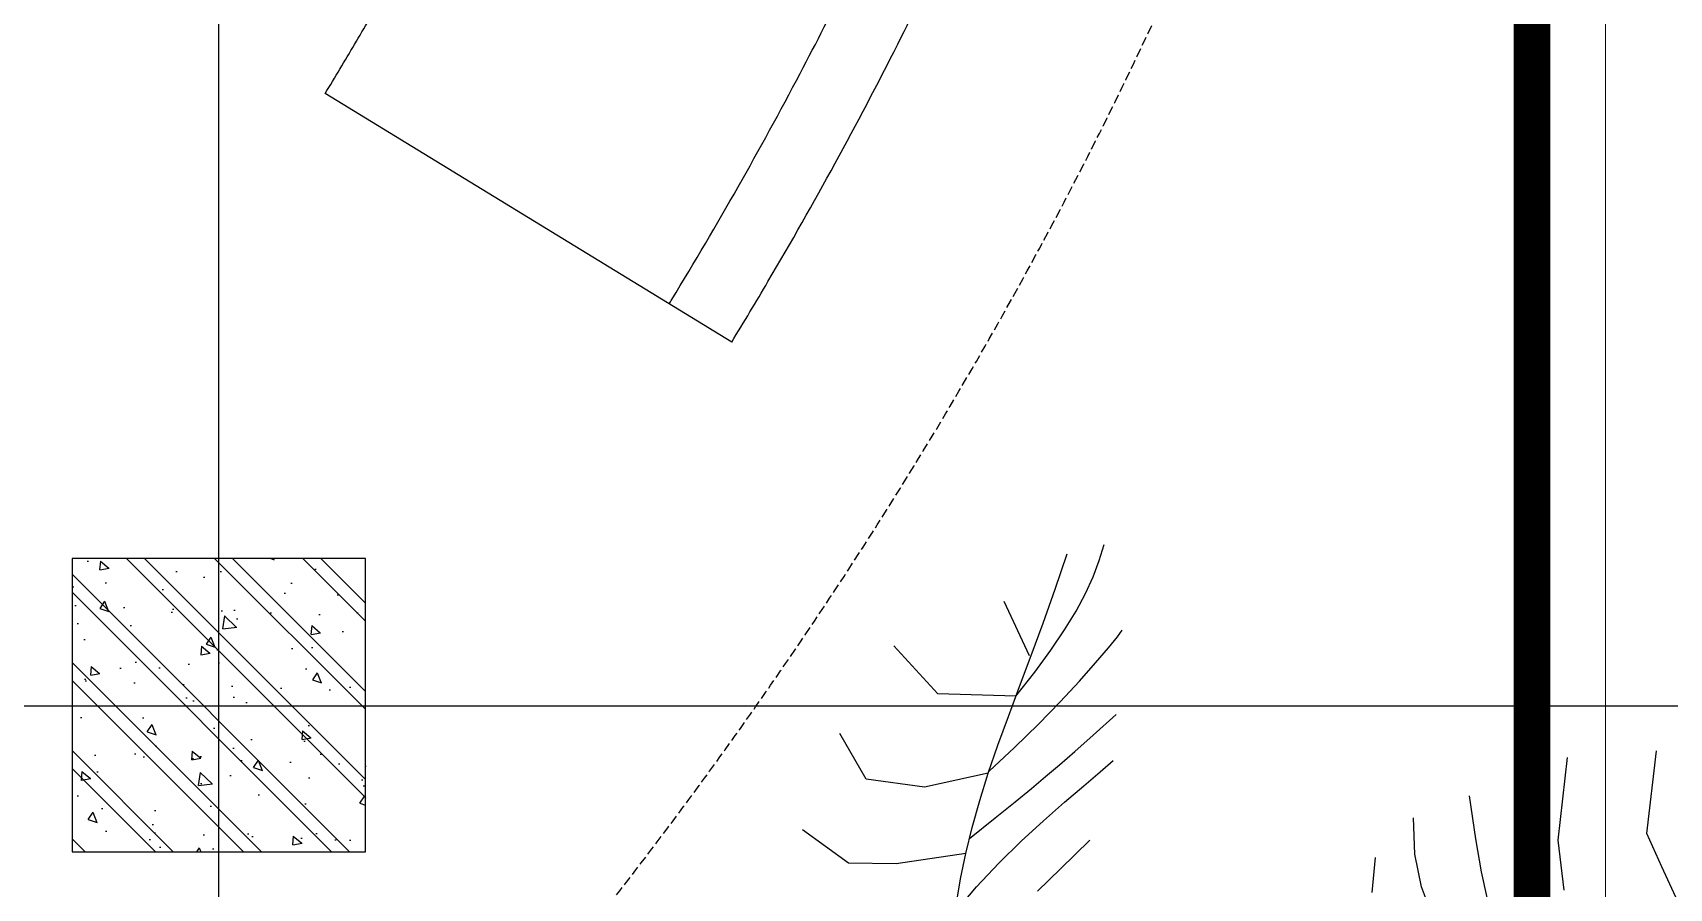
# Model space of a CAD drawing. Header units: millimetres. Extents: x -1030105 to 906887, y -616134 to 1220667.
# Drawn here: x -95543 to -93311, y 510646 to 511812 of the extents above; entities that cross this region are included whole.
import ezdxf
from ezdxf.enums import TextEntityAlignment as Align

# ---------------------------------------------------------------- set-up
doc = ezdxf.new("R2010")
doc.units = ezdxf.units.MM
doc.header["$MEASUREMENT"] = 0
doc.linetypes.add('CENTER', pattern=[2, 1.25, -0.25, 0.25, -0.25])
doc.linetypes.add('DASH', pattern=[0.35, 0.25, -0.1])
for name, color, linetype in [('A-Column', 4, 'Continuous'), ('A-Furniture', 143, 'Continuous'), ('A-Tree', 98, 'Continuous'), ('XR-BC-zColumn$0$LBC - BEACH CLUB - 240809 DG Rev$0$DA-WALL-PATT', 8, 'Continuous')]:
    doc.layers.add(name, color=color, linetype=linetype)
doc.layers.add('A-Wall', color=6, linetype='Continuous', lineweight=9)
doc.styles.add('Arial_Bold', font='arialbd.ttf')

# ---------------------------------------------------------------- blocks, each defined once
blk = doc.blocks.new('FUR')
at = {"layer": 'A-Furniture'}
blk.add_line((-49893.45131037534, -11906.30357428326), (-50448.11985554735, -11567.4189242071), dxfattribs=at)
at = {"layer": 'A-Furniture', "color": 8, "linetype": 'DASH', "ltscale": 50}
blk.add_ellipse((-53035.26949044026, -10910.52595339995), major_axis=(-3439.503107609407, -3378.204462451687), ratio=0.7052025209358396, start_param=7.259258764595317, end_param=11.18303171131864, dxfattribs=at)
at = {"layer": 'A-Furniture'}
for points, knots in [([(-50448.11985554735, -11567.4189242071), (-50434.49583650949, -11545.11984746391), (-50421.07301318593, -11522.78008800396), (-50394.40090456299, -11477.63513743319), (-50381.15975796495, -11454.83057930297), (-50342.07033998932, -11386.31746206479), (-50316.85615454157, -11340.50940066506), (-50277.38525537342, -11266.11775518814), (-50262.59634580511, -11237.58304669079), (-50233.6921079306, -11180.46859103302), (-50219.57794536944, -11151.89117045514), (-50178.26254425597, -11066.13921373198), (-50152.09226886218, -11008.95166349364), (-50106.81698416865, -10904.57211450569), (-50087.27233080394, -10857.36053280556), (-50043.88243796697, -10747.34245900414), (-50020.79146352768, -10684.60894359392), (-49976.97504899227, -10556.52036167146), (-49956.4309182717, -10491.1810935156), (-49926.77635205137, -10387.86925831588), (-49916.40478047592, -10349.53674232226), (-49901.92394478958, -10292.57097027963), (-49897.2995415295, -10273.77589180879), (-49886.66747993077, -10229.08509391872), (-49880.81450396169, -10203.24840559054), (-49869.74204697301, -10151.79781283159), (-49864.52326049573, -10126.18747969531), (-49849.81471487014, -10049.73517349991), (-49841.27303026339, -9999.271829935838), (-49829.19942135859, -9916.711390295764), (-49824.95581216717, -9884.277027971344), (-49817.52476732781, -9819.932650118484), (-49814.33816871021, -9788.03001118172), (-49809.53771140879, -9731.095152106835), (-49807.73725331649, -9705.959210922476), (-49804.79722213578, -9656.084105439251), (-49803.65730290978, -9631.34032028343), (-49802.13763344855, -9585.584512879956), (-49801.67588342729, -9564.520748951938), (-49801.45347346828, -9543.617486727424)], [8.195964890782664, 8.195964890782664, 8.195964890782664, 8.195964890782664, 8.215698826895528, 8.215698826895528, 8.235771412302698, 8.235771412302698, 8.275916583117038, 8.275916583117038, 8.300857585532352, 8.300857585532352, 8.325798587947666, 8.325798587947666, 8.375680592778295, 8.375680592778295, 8.416950866887337, 8.416950866887337, 8.47207804585742, 8.47207804585742, 8.530103130306044, 8.530103130306044, 8.564578541969398, 8.564578541969398, 8.581624303912362, 8.581624303912362, 8.605232317322704, 8.605232317322704, 8.628840330733047, 8.628840330733047, 8.67605635755373, 8.67605635755373, 8.707011052758235, 8.707011052758235, 8.73796574796274, 8.73796574796274, 8.762769175508248, 8.762769175508248, 8.787572603053757, 8.787572603053757, 8.809018448812264, 8.809018448812264, 8.809018448812264, 8.809018448812264]), ([(-49978.78493319702, -11854.16747397371), (-49977.57418705111, -11852.18578916672), (-49976.36481339639, -11850.20370465307), (-49913.0891185275, -11746.36021220114), (-49854.65206440544, -11643.44959262386), (-49755.51660983944, -11455.45598412328), (-49713.53784108323, -11370.59332792752), (-49634.83455354926, -11200.42256569699), (-49598.11362501064, -11115.11689546087), (-49530.06996642076, -10944.48896421841), (-49498.75077173198, -10859.17317523703), (-49447.03981827821, -10705.09541284107), (-49425.70147988852, -10636.26456634048), (-49386.6905572136, -10499.11368705379), (-49369.01602138393, -10430.79093506455), (-49321.52526701345, -10226.93370960199), (-49297.25294728336, -10092.5093402355), (-49270.44335006911, -9882.727168277605), (-49263.06830752266, -9805.818729011808), (-49254.82564306066, -9676.40300957067), (-49252.67967442606, -9623.391915656859), (-49251.78234847443, -9570.9281912304)], [8.195964912341433, 8.195964912341433, 8.195964912341433, 8.195964912341433, 8.197554136926422, 8.197554136926422, 8.279209391002036, 8.279209391002036, 8.345771190229044, 8.345771190229044, 8.41233298945605, 8.41233298945605, 8.478894788683057, 8.478894788683057, 8.53283718799704, 8.53283718799704, 8.586779587311025, 8.586779587311025, 8.694664385938994, 8.694664385938994, 8.75815970062682, 8.75815970062682, 8.802908496397698, 8.802908496397698, 8.802908496397698, 8.802908496397698]), ([(-49893.45131037537, -11906.30357428314), (-49876.68978067902, -11878.8691830528), (-49860.18519910428, -11851.35678834107), (-49780.89809429969, -11716.7176047063), (-49721.78453613332, -11608.59214989236), (-49621.23734275115, -11409.64326940663), (-49578.50554412186, -11319.02215864509), (-49498.92866286512, -11137.37730013626), (-49462.08070814527, -11046.34909030283), (-49390.16600788764, -10852.91474033496), (-49355.90981305236, -10750.51585902425), (-49295.22931830118, -10546.52592495689), (-49268.80733634079, -10444.93286749499), (-49223.89941798791, -10243.24472050136), (-49205.41663081988, -10143.14948888868), (-49176.42437484153, -9945.13078952278), (-49165.91839438099, -9847.209148302209), (-49155.40171822357, -9691.881519506453), (-49152.89568478047, -9633.590908374754), (-49151.85415961436, -9575.893176861573)], [8.195964912157367, 8.195964912157367, 8.195964912157367, 8.195964912157367, 8.217597213010356, 8.217597213010356, 8.301555842578548, 8.301555842578548, 8.371157098034368, 8.371157098034368, 8.440758353490189, 8.440758353490189, 8.51913104862314, 8.51913104862314, 8.597503743756093, 8.597503743756093, 8.675876438889045, 8.675876438889045, 8.754249134021997, 8.754249134021997, 8.802010205004196, 8.802010205004196, 8.802010205004196, 8.802010205004196])]:
    blk.add_open_spline(points, degree=3, knots=knots, dxfattribs=at)
at = {"layer": 'A-Furniture', "color": 8, "linetype": 'DASH', "ltscale": 50}
blk.add_open_spline([(-42687.95049999998, -19137.02927138517), (-41285.08198805523, -16590.70523152233), (-40889.95049999998, -13356.02927138517), (-44692.45203458441, -11594.69247801322), (-47704.73972640681, -12433.99532528175), (-50055.22510409662, -13846.72949299018), (-51582.59966459125, -14985.5838004346), (-52347.18772559804, -15312.02611631074), (-52578.16196491875, -15392.76884650276)], degree=3, knots=[0, 0, 0, 0, 6281.430987442272, 9216.361979299607, 12501.80530776205, 15762.23257229904, 17490.63072353798, 18208.39250142233, 18208.39250142233, 18208.39250142233, 18208.39250142233], dxfattribs=at)
blk = doc.blocks.new('CAY8')
at = {"color": 0, "linetype": 'ByBlock'}
for p, q in [((-547.8976246270013, 478.7643670731431), (-544.1796821026783, 486.0759427025205)), ((-571.5327550094498, 468.7203795911064), (-562.7692558582912, 484.6604688350799)), ((-552.2378574703671, 471.4762800804256), (-547.8976246270013, 478.7643670731431)), ((-557.3430427254043, 464.0793322641348), (-552.2378574703671, 471.4762800804256)), ((-589.4304392013855, 438.981980315295), (-596.901643756586, 467.0846054526355)), ((-580.1693130924887, 453.5487077955349), (-571.5327550094498, 468.7203795911064)), ((-563.3558424850034, 456.4411741642343), (-557.3430427254043, 464.0793322641348)), ((-636.5662247324271, 428.6222144886506), (-653.5600759691133, 455.288046018637)), ((-570.4189188410728, 448.4294563211461), (-563.3558424850034, 456.4411741642343)), ((-588.6113022684567, 439.0597984834767), (-580.1693130924887, 453.5487077955349)), ((-578.6749338867648, 439.91182927503), (-570.4189188410728, 448.4294563211461)), ((-596.7910946968968, 425.1679966897154), (-588.6113022684567, 439.0597984834767)), ((-588.2665497140533, 430.7559435653911), (-578.6749338867648, 439.91182927503)), ((-550.8946011830685, 436.0960394694648), (-545.6465846824412, 440.6873438338171)), ((-545.6465846824412, 440.6873438338171), (-542.8466856381183, 443.4409075234453)), ((-599.3364284162217, 420.8294497323895), (-588.2665497140533, 430.7559435653911)), ((-558.3191444899403, 429.9734251750142), (-550.8946011830685, 436.0960394694648)), ((-599.3364284162217, 420.8294497323895), (-636.5662247324271, 428.6222144886506)), ((-604.6410625383996, 411.7876474498207), (-596.7910946968968, 425.1679966897154)), ((-578.611448922833, 414.3599897771364), (-567.6486239530623, 422.6259316961387)), ((-567.6486239530623, 422.6259316961387), (-558.3191444899403, 429.9734251750142)), ((-678.0734329842799, 393.7791403493702), (-686.8762144922639, 417.7835319914611)), ((-590.9360287491272, 405.4820301638774), (-578.611448922833, 414.3599897771364)), ((-612.0935779538177, 398.8330957977905), (-604.6410625383996, 411.7876474498207)), ((-619.0810131028902, 386.2186867695873), (-612.0935779538177, 398.8330957977905)), ((-604.3507727816232, 396.2984836016421), (-590.9360287491272, 405.4820301638774)), ((-565.658511054402, 395.6189895868538), (-552.825896540895, 403.5059459157656)), ((-650.7699329877487, 384.9076954243228), (-678.0734329842799, 393.7791403493702)), ((-618.584090370261, 387.1157808347289), (-604.3507727816232, 396.2984836016421)), ((-575.8167769597767, 389.4095565662665), (-565.658511054402, 395.6189895868538)), ((-619.0810131028902, 386.2186867695873), (-650.7699329877487, 384.9076954243228)), ((-625.5357401460114, 373.8587654003877), (-619.0810131028902, 386.2186867695873)), ((-591.8983295521448, 379.8243970848216), (-584.247710908834, 384.3279310123489)), ((-584.247710908834, 384.3279310123489), (-575.8167769597767, 389.4095565662665)), ((-693.6758989986392, 355.0499669859219), (-712.8890544380174, 374.8854214785479)), ((-608.646687524988, 370.3527407429083), (-599.7156495402796, 375.3492389420953)), ((-599.7156495402796, 375.3492389420953), (-591.8983295521448, 379.8243970848216)), ((-574.4200371001843, 372.099892603519), (-565.3800775115142, 377.4240045546339)), ((-565.3800775115142, 377.4240045546339), (-558.2453030678498, 381.8184804738576)), ((-631.3994141748826, 361.6904038272933), (-625.5357401460114, 373.8587654003877)), ((-619.6384601561858, 364.2851866465226), (-608.646687524988, 370.3527407429083)), ((-584.9695155495629, 365.8816839189694), (-574.4200371001843, 372.099892603519)), ((-636.6508220037485, 349.7415826013257), (-631.3994141748826, 361.6904038272933)), ((-633.6379840854916, 356.5968608122657), (-619.6384601561858, 364.2851866465226)), ((-609.0143638965292, 350.9051335465356), (-596.6328465763345, 358.8049178003585)), ((-596.6328465763345, 358.8049178003585), (-584.9695155495629, 365.8816839189694)), ((-670.9453708972196, 350.6849816298218), (-693.6758989986392, 355.0499669859219)), ((-636.6508220037485, 349.7415826013257), (-670.9453708972196, 350.6849816298218)), ((-621.7184012255875, 342.2178704560229), (-609.0143638965292, 350.9051335465356)), ((-641.2780333780956, 338.0630093762829), (-636.6508220037485, 349.7415826013257)), ((-592.637325719812, 334.3726107004568), (-576.0284738239261, 345.5197232080263)), ((-351.6444381290403, 305.9986172525332), (-340.1534032631444, 344.7551964492395)), ((-645.2691180435413, 326.7053918047186), (-641.2780333780956, 338.0630093762829)), ((-634.3492922808491, 332.7786678285865), (-621.7184012255875, 342.2178704560229)), ((-391.0259884409297, 313.6002125650575), (-390.4267262721751, 334.7071972291542)), ((-308.5530443902589, 301.6923264840461), (-297.061983541249, 340.4489056807524)), ((-646.5113707772962, 322.6230649631416), (-634.3492922808491, 332.7786678285865)), ((-605.4811710741324, 325.5350673081357), (-592.637325719812, 334.3726107004568)), ((-421.5420808075341, 311.3281378751144), (-419.1543394197997, 328.9654699182738)), ((-445.2294315263698, 296.5734653264026), (-440.7000492807474, 313.1757622465902)), ((-421.0964048802834, 295.1873359887049), (-421.5420808075341, 311.3281378751144)), ((-391.1564333499318, 297.2719065580695), (-391.0259884409297, 313.6002125650575)), ((-353.0808239829985, 281.5963091846588), (-351.6444381290403, 305.9986172525332)), ((-418.3587613015388, 280.162064025355), (-421.0964048802834, 295.1873359887049)), ((-390.5339887516147, 284.5272948365182), (-391.1564333499318, 297.2719065580695)), ((-304.2438868283843, 284.4671634106871), (-308.5530443902589, 301.6923264840461)), ((-296.1236186878577, 253.8574933017753), (-304.2438868283843, 284.4671634106871))]:
    blk.add_line(p, q, dxfattribs=at)
blk = doc.blocks.new('CÂY')
at = {"layer": 'A-Tree', "color": 8, "ltscale": 10, "xscale": 2.803183510899544, "yscale": 2.803183510899544, "zscale": 2.803183510899544, "rotation": 10.01051399675766}
blk.add_blockref('CAY8', (-3149.235153644375, 926.7719817179022), dxfattribs=at)
blk = doc.blocks.new('BỐ TRÍ LAY OUT')
at = {"layer": 'A-Furniture', "color": 3}
for name, p in [('CÂY', (4286.75486311756, 4469.288343299762)), ('FUR', (48783.7433631176, 18654.71482977469))]:
    blk.add_blockref(name, p, dxfattribs=at)
blk = doc.blocks.new('*U1486')
at = {"color": 8, "linetype": 'CENTER', "ltscale": 500}
blk.add_line((-6392.643045294039, 7811.817619178139), (-6055.4829418041, 7811.817619178139), dxfattribs=at)
at = {"style": 'Arial_Bold'}
blk.add_attdef('TRUC', text='', height=2.5, dxfattribs=at).set_placement((-6401.947800032925, 7811.817619178007), align=Align.MIDDLE_CENTER)
blk = doc.blocks.new('*U1487')
at = {"color": 8, "linetype": 'CENTER', "ltscale": 500}
blk.add_line((-6401.947800033063, 7821.122373916886), (-6401.947800033064, 8224.897619178022), dxfattribs=at)
at = {"style": 'Arial_Bold'}
blk.add_attdef('TRUC', text='', height=2.5, dxfattribs=at).set_placement((-6401.947800032925, 7811.817619178007), align=Align.MIDDLE_CENTER)
blk = doc.blocks.new('TRỤC')
at = {"color": 0, "xscale": 199.9999999999901, "yscale": 199.9999999999901, "zscale": 199.9999999999901}
for name, p in [('*U1487', (1286689.560006549, -1575802.327948784)), ('*U1486', (1270336.330398384, -1556063.523835555))]:
    blk.add_blockref(name, p, dxfattribs=at)
blk = doc.blocks.new('TƯỜNG KIẾN TRÚC')
at = {"color": 0, "linetype": 'DASH', "ltscale": 1000, "const_width": 50}
blk.add_lwpolyline([(-49005.51908506756, -48761.61106704792), (-49005.51908506756, -51571.71701171354)], dxfattribs=at)
at = {"color": 0}
blk.add_lwpolyline([(-49058.01908563497, -48761.61106704792), (-48905.51908506756, -48761.61106704792), (-48905.51908506756, -51552.48405339837)], dxfattribs=at)
blk = doc.blocks.new('KIẾN TRÚC')
h = blk.add_hatch(color=9)
h.dxf.hatch_style = 1
edge = h.paths.add_edge_path(flags=16)
edge.add_line((62281.95049999998, 27412.02927138517), (55232.82389649404, 27412.02927138505))
edge.add_arc((32545.50878812408, 30716.66293956665), 22926.72829924391, 284.53695158247865, 351.7125813344091, ccw=False)
edge.add_line((38300.21700792988, 8523.911784915952), (13217.51784992669, 8523.911784910597))
edge.add_arc((23753.10182550838, 24110.84943410289), 18813.58963585476, 227.7677182561868, 235.9442986410003, ccw=False)
edge.add_arc((7788.819823088517, 12733.3910908635), 4187.039666959467, 236.0590124962323, 322.4360737019827, ccw=False)
edge.add_arc((13873.5970987339, 18503.25729619298), 12505.26566685072, 190.8327360748526, 227.6605687844487, ccw=False)
edge.add_arc((25477.52443721271, 20792.18331255531), 24332.69085544715, 180.6832153365221, 190.991126688788, ccw=False)
edge.add_arc((3282.93561756362, 20557.21277457592), 2137.084471138149, 101.08076224722828, 181.479400931386, ccw=False)
edge.add_line((2872.204064266523, 22654.45611475036), (4986.06665855035, 23013.11448664329))
edge.add_arc((28039.69241930227, 24288.4119512235), 23088.87273861522, 153.2014320220877, 183.1663029992741, ccw=False)
edge.add_arc((10232.26976538847, 40544.64471371844), 6483.106001901682, 182.8401094538115, 244.3962742115525, ccw=False)
edge.add_arc((-6425.00274742386, 39970.86676714511), 10185.26120742048, 1.420812516492314, 26.70695635716553)
edge.add_arc((10590.58143904217, 49414.25633883046), 9292.69259551461, 144.7133172211654, 211.5754885360199, ccw=False)
edge.add_arc((-12326.15115191392, 64090.21360378864), 17935.64217367859, 328.7375359512051, 356.1899532233969)
edge.add_arc((16735.32676788772, 62308.59922571364), 11181.04393981935, 84.1243873636841, 176.9761863570094, ccw=False)
edge.add_arc((20708.98128665387, 99752.52490135818), 26473.21942281876, 263.8653720447036, 288.4869561324928)
edge.add_arc((35667.35201082098, 54479.70646712999), 21207.13938727637, 73.35106851793267, 108.03023985438841, ccw=False)
edge.add_arc((44765.46109434243, 84516.17499720305), 10177.42256554817, 252.7258710955127, 285.7130125077479)
edge.add_arc((49658.99676799333, 68415.98596348311), 6655.601145545619, 49.49953772748103, 108.7311152981473, ccw=False)
edge.add_arc((48035.04809900769, 66009.84854850778), 9545.540963997893, -2.328829575281418, 51.46764420018991, ccw=False)
edge.add_line((57572.70516659174, 65621.96975748474), (49483.50000000001, 65623.9117849106))
edge.add_line((49483.50000000001, 65623.9117849106), (62281.95049999965, 65623.9117849191))
edge.add_line((62281.95049999965, 65623.9117849191), (62281.95049999998, 27412.02927138517))
h.paths.add_polyline_path([(0, 77895.5), (64428.50000000001, 77895.5), (64428.50000000001, -0.577250000089407), (-1.792749999687658, 0.577250000089407)])
at = {"color": 3}
blk.add_blockref('TRỤC', (5188.757962470409, 8718.304113260703), dxfattribs=at)
at = {"layer": 'A-Wall'}
blk.add_blockref('TƯỜNG KIẾN TRÚC', (62285.79396247002, 65615.61311326921), dxfattribs=at)
blk = doc.blocks.new('*U1465')
at = {"layer": 'XR-BC-zColumn$0$LBC - BEACH CLUB - 240809 DG Rev$0$DA-WALL-PATT'}
h = blk.add_hatch(dxfattribs=at)
h.set_pattern_fill('1BT-01', color=256, scale=20, pattern_type=2)
h.set_pattern_definition([(49.99999999999999, (0, 0), (143.4520365201507, -12.55042699651902), [15, -165]), (355, (0, 0), (-27.7502667226, 150.4384267400024), [12, -132]), (100.4514, (11.954336, -1.045868), (115.7018763428043, 137.8879084121907), [12.748038, -140.2284224]), (46.18420000000001, (0, 40), (213.4482097251289, -33.10380286580362), [22.5, -247.5]), (96.6356, (17.787349, 37.2413386), (186.9325411097407, 194.8235741800883), [19.1220576, -210.3426]), (351.1842, (0, 40), (186.9323890267254, 194.8237201850649), [18, -198]), (21, (20, 30), (119.3814104236923, -80.52377813306776), [15, -165]), (326.0000000000001, (20, 30), (48.66306638431634, 145.0300090093706), [12, -132]), (71.4514, (29.9484466, 23.2896788), (168.044525716298, 64.50609934199048), [12.748038, -140.2284224]), (37.50000000000001, (0, 0), (2.431971063458134, 66.5787707662623), [0, -130.4, 0, -134, 0, -132.5]), (7.499999999999999, (0, 0), (52.61390748842972, 78.88234237647205), [0, -76.39999999999999, 0, -127.4, 0, -50.5]), (327.5, (-44.6, 0), (106.7644872344818, -4.510974346875951), [0, -50, 0, -156, 0, -207]), (317.5, (-64.6, 0), (116.6372338684772, 20.02099646646354), [0, -65, 0, -103.6, 0, -147]), (45, (0, 0), (-60.10407640085654, 60.10407640085654), []), (45, (0, 24.5), (-60.10407640085654, 60.10407640085654), [])])
h.paths.add_polyline_path([(6.123233995736766e-15, 0), (400, 0), (400, 400), (6.123233995736766e-15, 400)])
at = {"color": 0}
blk.add_lwpolyline([(6.123233995736766e-15, 0), (400, 0), (400, 400), (6.123233995736766e-15, 400)], close=True, dxfattribs=at).dxf.unprotected_set("ltscale", 0)
blk = doc.blocks.new('cot tang tren')
at = {"rotation": 270}
blk.add_blockref('*U1465', (16685.66384469904, 63068.71334506245), dxfattribs=at)

msp = doc.modelspace()

# ---------------------------------------------------------------- block references
at = {"color": 3}
for name, p in [('KIẾN TRÚC', (-106778.5, 495876.5)), ('BỐ TRÍ LAY OUT', (-93480.29286311776, 504642.1131132607))]:
    msp.add_blockref(name, p, dxfattribs=at)
at = {"layer": 'A-Column'}
msp.add_blockref('cot tang tren', (-112175.3889829109, 448026.8494373155), dxfattribs=at)

doc.saveas('drawing.dxf')
